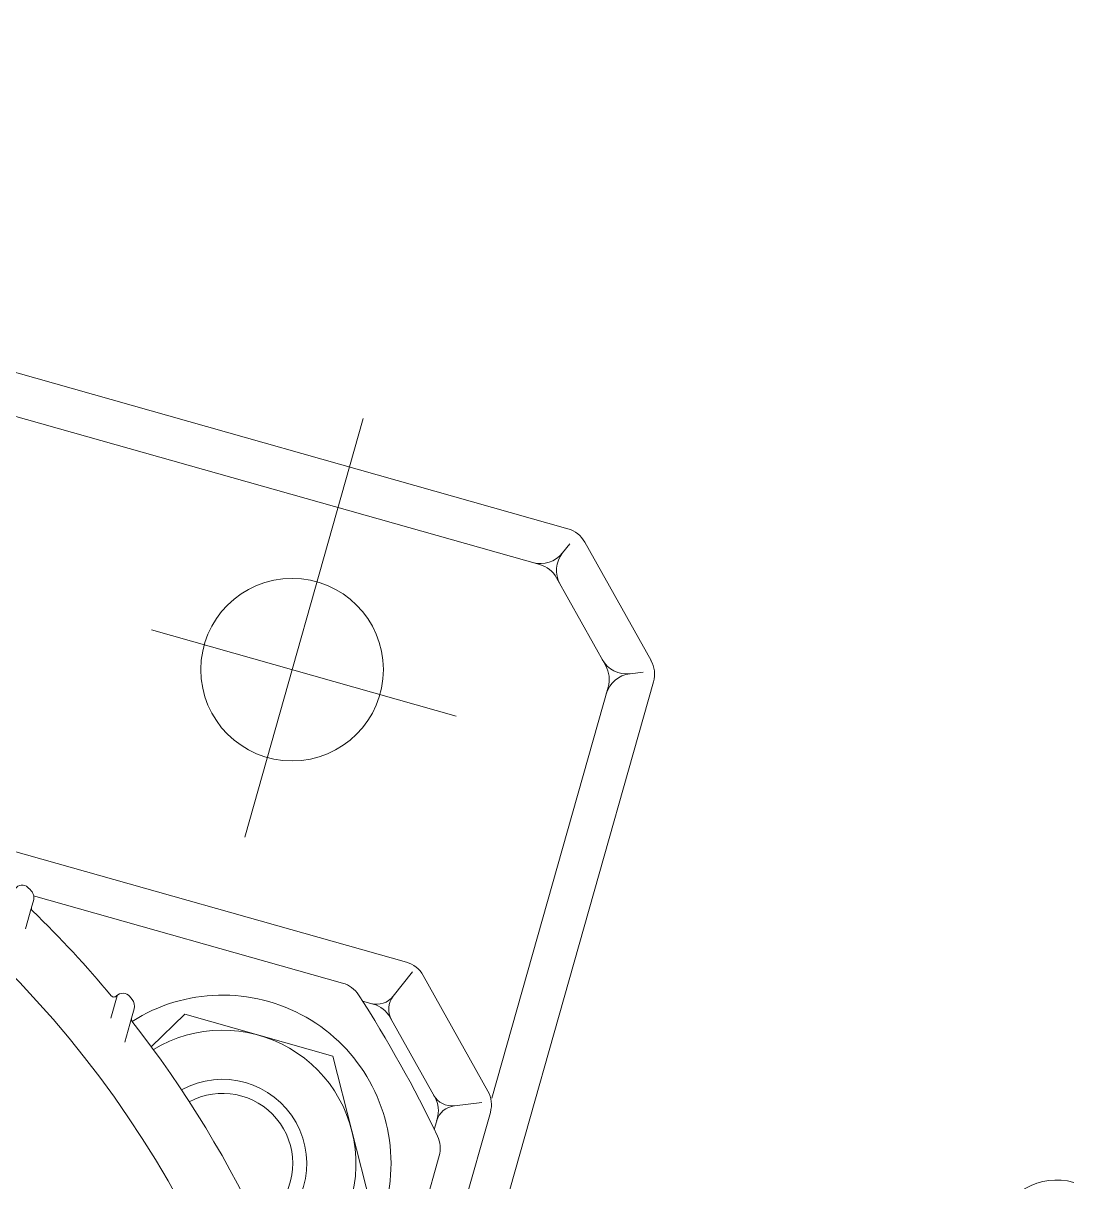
# Model space of a CAD drawing. Header units: inches. Extents: x 0 to 766, y -245 to 236.
# Drawn here: x 55.32 to 55.3919, y -193.4262 to -193.347 of the extents above; entities that cross this region are included whole.
import ezdxf

# ---------------------------------------------------------------- set-up
doc = ezdxf.new("R2010")
doc.units = ezdxf.units.IN
doc.header["$MEASUREMENT"] = 0
doc.layers.add('000 SOS 911 - ACCES. ACI', color=125, linetype='Continuous', lineweight=0)
doc.layers.add('000 SOS 911 - ACCESORIOS ACI', color=3, linetype='Continuous', lineweight=20)

# ---------------------------------------------------------------- blocks, each defined once
blk = doc.blocks.new('Bomba Jockey')
at = {"layer": '000 SOS 911 - ACCES. ACI', "linetype": 'Continuous'}
for p, q in [((-0.0749985349998497, -0.0204897770001935), (-0.0749985349998497, -0.0961714170000505)), ((-0.0721633299999667, -0.0634986880002089), (-0.0721633299999667, -0.0289320980000412)), ((-0.0695017090001784, -0.0348442990000422), (-0.0695017090001784, -0.0595293880001009)), ((-0.0602865129999373, -0.0643015420000666), (-0.0657713149998927, -0.0548015860003943)), ((-0.0686499019998337, -0.0620434270001624), (-0.0686499019998337, -0.0612488710000889)), ((-0.0493169310002486, -0.0643016520002675), (-0.0476576290002413, -0.0614276570001948)), ((-0.0457499999997708, -0.0612282710001182), (-0.0457499999997708, -0.0630138550000083)), ((-0.0443248870001298, -0.0625964240000485), (-0.044322086000193, -0.0642599350001092)), ((-0.0713790100012375, -0.0640024790000098), (-0.0695754610001131, -0.0632554220001112)), ((-0.0680637629998273, -0.0634575569999925), (-0.0634572110002409, -0.068064109000261)), ((-0.0457499999997708, -0.0630138550000083), (-0.0457499999997708, -0.0636862789999668)), ((-0.0493168949997198, -0.0643016360002093), (-0.0602866210001594, -0.0643016360002093)), ((-0.0451946979997047, -0.0644662920001338), (-0.04543307799986, -0.0642985140000292)), ((-0.0719985350010575, -0.0644916690002901), (-0.0719985350010575, -0.094928772000003)), ((-0.0715772860003199, -0.0649129440000707), (-0.0649125979998644, -0.0715776320000714)), ((-0.0367499999997563, -0.0670613400000093), (-0.0367499999997563, -0.0685750120001103)), ((-0.0620427249996283, -0.0686499939999976), (-0.0612485349997769, -0.0686499939999976)), ((-0.0367499999997563, -0.0686745000000428), (-0.0367499999997563, -0.0691428220000034)), ((-0.0640991529999155, -0.0716118310003822), (-0.06325569299951901, -0.0695755680001184)), ((-0.059531006000725, -0.0695000000000619), (-0.0366657710001164, -0.0695000000000619)), ((-0.0361187910002627, -0.0699564779999946), (-0.0363465899999938, -0.0698383800001921)), ((-0.0289316410003266, -0.0721635130000777), (-0.0634982910000872, -0.0721635130000777)), ((-0.0500002440007847, -0.0775906070000474), (-0.0500002440007847, -0.1085747990000527)), ((-0.0395871579999039, -0.0899999690000186), (-0.0621430660003171, -0.0899999690000186)), ((-0.07410932100083299, -0.0966312510001899), (-0.0732334870003797, -0.096268463000115)), ((-0.0714131519998773, -0.0963425940001344), (-0.0663423240002885, -0.1014132920001884)), ((-0.0744131610003933, -0.0975852480000867), (-0.0675847280008384, -0.1044135060001281)), ((-0.0649272460000248, -0.1020000000000891), (0.0649291989998346, -0.1020000000000891)), ((-0.0665873040002225, -0.1040027779999946), (-0.0662689390001106, -0.1032341970001198)), ((-0.0661694340005852, -0.1050000000000182), (0.0661723630000779, -0.1050000000000182))]:
    blk.add_line(p, q, dxfattribs=at)
for centre, radius in [((-1.7090001165e-06, 0), 0.0735), ((-0.0499990229996001, -0.0900000000001455), 0.0065)]:
    blk.add_circle(centre, radius, dxfattribs=at)
for centre, radius, start, end in [((0, 0), 0.077747101, 126.1590530005853, 233.8804899999623), ((-0.0548015140002463, -0.0548015750002833), 0.012, 131.739023999482, 318.2610330002852), ((-0.0548017580008491, -0.0548016360000929), 0.0095, 132.9726860003158, 317.0271869999317), ((-0.0548015140002463, -0.0548015750002833), 0.006, 135.1351479997881, 314.8649129996458), ((-0.0548015140002463, -0.0548015750002833), 0.005, 156.8611389999867, 314.0246219997862), ((-0.0675017090002257, -0.0595293880001009), 0.002, 179.9999270000083, 221.4095070004174), ((-1.7090001165e-06, 0), 0.092, 221.4095619996364, 228.5902770002046), ((-0.0701494140002979, -0.0618695680000201), 0.0015, 292.4995710003095, 0.0001450000015658), ((-0.0666494140004943, -0.0620434270001624), 0.002, 179.9999610000039, 224.9996630003371), ((-0.0701628420001725, -0.0634987790003834), 0.002, 179.9996780000041, 224.9994620003615), ((-0.0690014649999284, -0.0646412050000436), 0.0015, 45.00065499943796, 112.5004639994897), ((-0.0460500490007689, -0.0630138550000083), 0.0003, 9.0000061168e-06, 53.84579100023577), ((-0.0450000000000728, -0.0636862789999668), 0.00075, 180.0000090000061, 234.8639690002648), ((-0.0448488769998221, -0.0639393920000657), 0.00063, 234.8656429997723, 332.0150260000242), ((-0.0440717769997718, -0.0643523560001995), 0.00025, 55.59595900047896, 152.0130690002818), ((0, 0), 0.077747101, 235.5946629994435, 241.6724490002666), ((-0.1134999999999309, -0.0655001220000031), 0.004499994, 270.0000539992029, 3.59999984121e-05), ((-0.0646406249998108, -0.0690019230000871), 0.0015, 337.4996440001937, 45.00016400023121), ((-0.0620427249996283, -0.0666499940000449), 0.002, 224.9997180002189, 269.9996000003766), ((-0.0370200200009094, -0.0686745000000428), 0.00027, 9.0000061168e-06, 61.66242399952599), ((-0.0618688960003056, -0.0701499940003032), 0.0015, 90.00018199974737, 157.4997720000065), ((-0.059531006000725, -0.0675000000001092), 0.002, 228.5903930000291, 270.0000299991692), ((-0.0359499510000205, -0.0691428220000034), 0.0008, 180.0000029999977, 242.6001929997056), ((-0.0358427730011499, -0.0694237669999893), 0.0006, 242.5981850003327, 341.2480070001239), ((-0.0634982910000872, -0.070163513000125), 0.002, 224.9999160004964, 269.999872999242), ((-0.0739990229999421, -0.09442111200019099), 0.002, 292.5069480002367, 0.0003089999972285), ((-0.0699982910000472, -0.0949288640001669), 0.002, 179.9998729999976, 225.0003359996177), ((-0.0729980470000555, -0.0961715089999871), 0.002, 179.9996910000027, 225.0007459998065), ((-0.0724682619998021, -0.0981165770003827), 0.002, 44.99726799994729, 112.4953829993657), ((-0.06811547899997099, -0.1024693910001133), 0.002, 337.5000269999258, 44.99978100036599), ((-0.0649272460000248, -0.1000000000001364), 0.002, 225.0006570000812, 269.999872999242), ((-0.0644199220000701, -0.1039999690001423), 0.002, 89.99936200008169, 157.4991370000567), ((-0.0661694340005852, -0.1030000000002929), 0.002, 225.004805999591, 269.9999820007694)]:
    blk.add_arc(centre, radius, start, end, dxfattribs=at)

msp = doc.modelspace()

# ---------------------------------------------------------------- block references
at = {"layer": '000 SOS 911 - ACCESORIOS ACI', "color": 30, "xscale": 0.9600000000000001, "yscale": 0.9600000000000001, "zscale": 0.9600000000000001, "rotation": 164.2139988296182}
msp.add_blockref('Bomba Jockey', (55.26872406882393, -193.4612574678745, -2.610023710192232e-06), dxfattribs=at)

doc.saveas('drawing.dxf')
